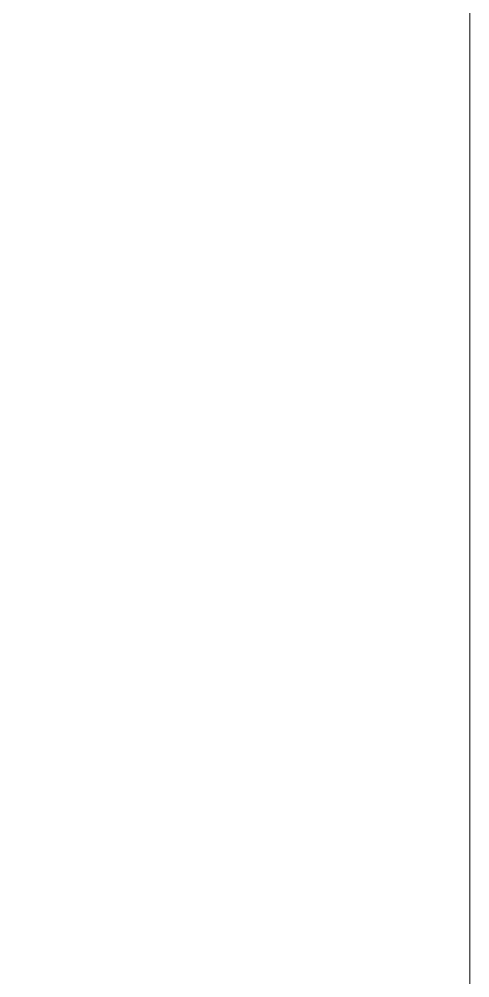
# Model space of a CAD drawing. Header units: millimetres. Extents: x -185 to 297, y -94 to 197.
# Drawn here: x -117.47 to -95.31, y 100.24 to 147.42 of the extents above; entities that cross this region are included whole.
import ezdxf

# ---------------------------------------------------------------- set-up
doc = ezdxf.new("R2010")
doc.units = ezdxf.units.MM
doc.header["$MEASUREMENT"] = 0
doc.layers.add('layer 1', color=7, linetype='Continuous')

msp = doc.modelspace()

# ---------------------------------------------------------------- linework, layer by layer
at = {"layer": 'layer 1', "color": 240, "lineweight": 9}
msp.add_open_spline([(-105.3088, 189.5865), (-105.3088, 189.5865), (-98.3088, 189.5865), (-98.3088, 189.5865), (-98.3088, 189.5865), (-96.6588, 189.5865), (-95.3088, 188.2365), (-95.3088, 186.5865), (-95.3088, 186.5865), (-95.3088, 186.5865), (-95.3088, 72.5865), (-95.3088, 72.5865), (-95.3088, 72.5865), (-95.3088, 70.9365), (-96.6588, 69.5865), (-98.3088, 69.5865), (-98.3088, 69.5865), (-98.3088, 69.5865), (-182.3088, 69.5865), (-182.3088, 69.5865), (-182.3088, 69.5865), (-183.9588, 69.5865), (-185.3088, 70.9365), (-185.3088, 72.5865), (-185.3088, 72.5865), (-185.3088, 72.5865), (-185.3088, 186.5865), (-185.3088, 186.5865), (-185.3088, 186.5865), (-185.3088, 188.2365), (-183.9588, 189.5865), (-182.3088, 189.5865)], degree=3, knots=[0, 0, 0, 0, 0.1111111, 0.1111111, 0.1111111, 0.1111111, 0.2222222, 0.2222222, 0.2222222, 0.2222222, 0.3333333, 0.3333333, 0.3333333, 0.3333333, 0.4444444, 0.4444444, 0.4444444, 0.4444444, 0.5555556, 0.5555556, 0.5555556, 0.5555556, 0.6666667, 0.6666667, 0.6666667, 0.6666667, 0.7777778, 0.7777778, 0.7777778, 0.7777778, 1, 1, 1, 1], dxfattribs=at)

doc.saveas('drawing.dxf')
